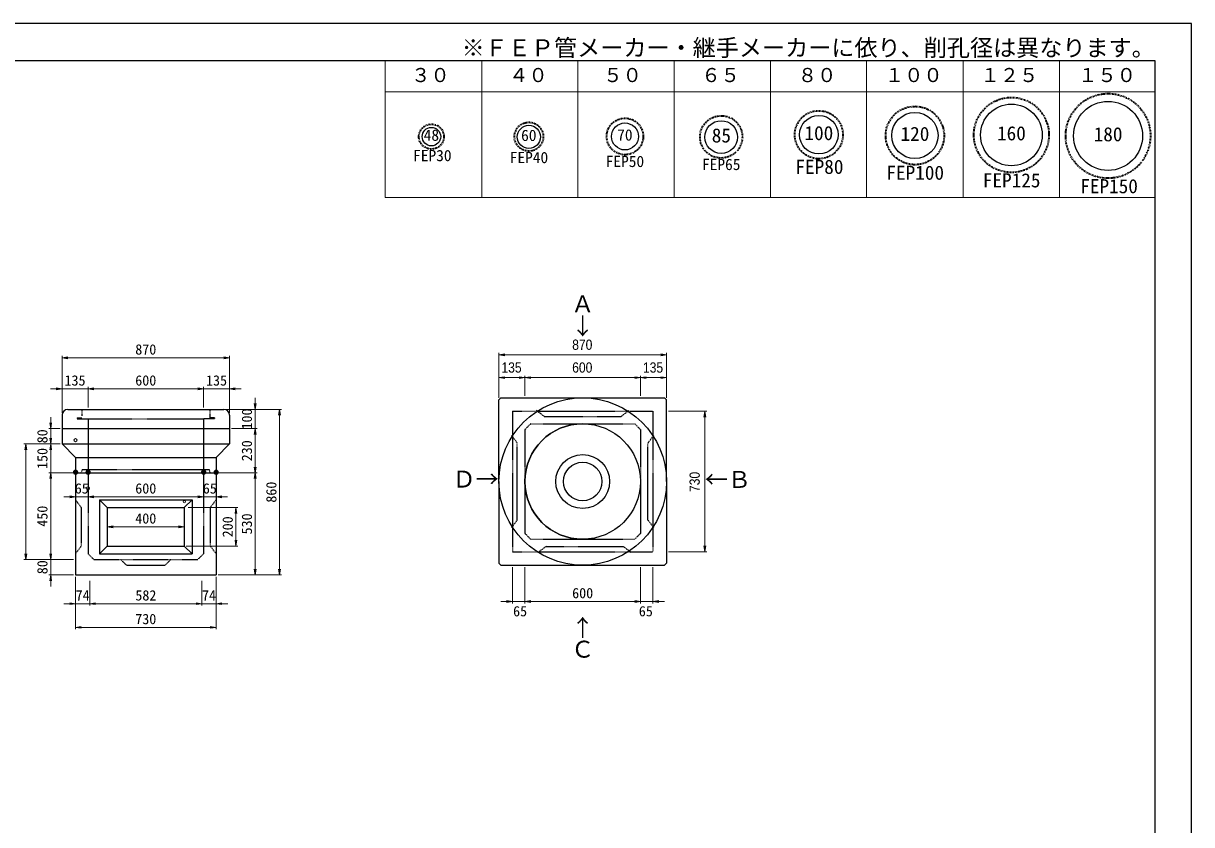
# Model space of a CAD drawing. Units: millimetres, scale not verified. Extents: x -297 to 298, y -210 to 211.
# Drawn here: x -5.5 to 297.9, y 2.4 to 210.5 of the extents above; entities that cross this region are included whole.
import ezdxf
from ezdxf.enums import TextEntityAlignment as Align

# ---------------------------------------------------------------- set-up
doc = ezdxf.new("R2010")
doc.units = ezdxf.units.MM
doc.linetypes.add('USER1', pattern=[12.95, 6.35, -3.175, 0.25, -3.175])
doc.linetypes.add('USER2', pattern=[4.7625, 3.175, -1.5875])
doc.layers.add('0-0', color=7, linetype='Continuous')
for name, color, linetype, lineweight in [('0-1_0', 9, 'Continuous', 25), ('0-2_dims', 7, 'Continuous', 18), ('0-3_pen1実線', 4, 'Continuous', 13), ('0-4_pen2実線', 3, 'Continuous', 13), ('0-5_pen3実線', 7, 'Continuous', 25), ('0-6_pen4実線', 7, 'Continuous', 25), ('0-7_pen2破線', 3, 'USER2', 25), ('0-8_鉄筋', 7, 'Continuous', 25)]:
    doc.layers.add(name, color=color, linetype=linetype, lineweight=lineweight)
doc.styles.add('ＭＳ ゴシック', font='')
doc.styles.add('ＭＳ Ｐゴシック', font='')
doc.styles.get('ＭＳ ゴシック').set_extended_font_data('MS Gothic')
doc.styles.get('ＭＳ Ｐゴシック').set_extended_font_data('MS PGothic')

# ---------------------------------------------------------------- blocks, each defined once
blk = doc.blocks.new('部分図 1')
at = {"layer": '0-1_0'}
blk.add_lwpolyline([(0.1, 0.3), (11898.1, 0.3), (11898.1, 8410.3), (0.1, 8410.3)], close=True, dxfattribs=at)
at = {"layer": '0-2_dims'}
for p, q in [((7709.94, 7506.5), (7709.94, 8215.2)), ((8211.94, 7506.5), (8211.94, 8215.2)), ((8710.94, 7506.5), (8710.94, 8215.2)), ((9210.94, 7506.5), (9210.94, 8215.2)), ((9710.94, 7506.5), (9710.94, 8215.2)), ((10209.94, 7506.5), (10209.94, 8215.2)), ((10710.94, 7506.5), (10710.94, 8215.2)), ((11211.94, 7506.5), (11211.94, 8215.2)), ((11708.94, 7506.5), (11708.94, 8215.2)), ((7709.94, 8055.3), (11708.94, 8055.3)), ((11708.94, 7506.5), (7709.94, 7506.5)), ((6031.59, 6385.1), (6031.59, 6683.1)), ((6901.59, 6415.1), (6901.59, 6683.1)), ((6031.59, 6673.1), (6901.59, 6673.1)), ((6031.59, 6512.1), (5971.59, 6512.1)), ((6031.59, 6385.1), (6031.59, 6522.1)), ((6031.59, 6512.1), (6166.59, 6512.1)), ((6166.59, 6415.1), (6166.59, 6522.1)), ((6166.59, 6415.1), (6166.59, 6522.1)), ((6166.59, 6512.1), (6226.59, 6512.1)), ((6166.59, 6512.1), (6766.59, 6512.1)), ((6766.59, 6512.1), (6706.59, 6512.1)), ((6766.59, 6415.1), (6766.59, 6522.1)), ((6766.59, 6415.1), (6766.59, 6522.1)), ((6766.59, 6512.1), (6901.59, 6512.1)), ((6901.59, 6385.1), (6901.59, 6522.1)), ((6901.59, 6512.1), (6961.59, 6512.1)), ((7034.59, 6405.1), (7034.59, 6465.1)), ((6881.59, 6405.1), (7044.59, 6405.1)), ((6881.59, 6405.1), (7171.59, 6405.1)), ((7034.59, 6405.1), (7034.59, 6305.1)), ((7161.59, 6405.1), (7161.59, 5545.1)), ((5972.59, 6305.1), (5972.59, 6365.1)), ((6021.59, 6305.1), (5962.59, 6305.1)), ((5972.59, 6305.1), (5972.59, 6225.1)), ((5972.59, 6225.1), (5972.59, 6285.1)), ((6911.59, 6305.1), (7044.59, 6305.1)), ((6911.59, 6305.1), (7044.59, 6305.1)), ((7034.59, 6305.1), (7034.59, 6245.1)), ((7034.59, 6305.1), (7034.59, 6075.1)), ((6021.59, 6225.1), (5833.59, 6225.1)), ((5843.59, 6225.1), (5843.59, 5625.1)), ((6021.59, 6225.1), (5962.59, 6225.1)), ((6021.59, 6225.1), (5962.59, 6225.1)), ((5972.59, 6225.1), (5972.59, 6075.1)), ((5972.59, 6225.1), (5972.59, 6165.1)), ((6091.59, 6075.1), (5962.59, 6075.1)), ((6091.59, 6075.1), (5962.59, 6075.1)), ((5972.59, 6075.1), (5972.59, 5625.1)), ((5972.59, 6075.1), (5972.59, 6015.1)), ((6831.59, 6068.85), (6831.59, 5941.1)), ((6841.59, 6075.1), (7044.59, 6075.1)), ((6851.59, 6075.1), (7044.59, 6075.1)), ((7034.59, 6075.1), (7034.59, 5545.1)), ((6101.59, 6065.1), (6101.59, 5941.1)), ((6166.59, 6065.1), (6166.59, 5941.1)), ((6166.59, 6065.1), (6166.59, 5941.1)), ((6766.59, 6065.1), (6766.59, 5941.1)), ((6766.59, 6065.1), (6766.59, 5941.1)), ((6101.59, 5951.1), (6041.59, 5951.1)), ((6101.59, 5951.1), (6166.59, 5951.1)), ((6166.59, 5951.1), (6226.59, 5951.1)), ((6166.59, 5951.1), (6766.59, 5951.1)), ((6766.59, 5951.1), (6706.59, 5951.1)), ((6766.59, 5951.1), (6831.59, 5951.1)), ((6831.59, 5951.1), (6891.59, 5951.1)), ((6686.59, 5894.8), (6944.99, 5894.8)), ((6934.99, 5695.1), (6934.99, 5894.8)), ((6266.59, 5835.1), (6266.59, 5785.1)), ((6666.59, 5835.1), (6666.59, 5785.1)), ((6266.59, 5795.1), (6666.59, 5795.1)), ((5972.59, 5625.1), (5972.59, 5685.1)), ((6676.59, 5695.1), (6944.99, 5695.1)), ((6091.59, 5625.1), (5833.59, 5625.1)), ((6091.59, 5625.1), (5962.59, 5625.1)), ((6091.59, 5625.1), (5962.59, 5625.1)), ((5972.59, 5625.1), (5972.59, 5545.1)), ((8370.63, 5585.27), (8370.63, 5397.27)), ((8435.63, 5585.27), (8435.63, 5397.27)), ((8435.63, 5585.27), (8435.63, 5397.27)), ((9035.63, 5585.27), (9035.63, 5397.27)), ((9035.63, 5585.27), (9035.63, 5397.27)), ((9100.63, 5585.27), (9100.63, 5397.27)), ((6091.59, 5545.1), (5962.59, 5545.1)), ((5972.59, 5545.1), (5972.59, 5485.1)), ((6101.59, 5535.1), (6101.59, 5262.6)), ((6101.62, 5524.23), (6101.62, 5385.5)), ((6831.59, 5535.1), (6831.59, 5262.6)), ((6841.59, 5545.1), (7044.59, 5545.1)), ((6851.59, 5545.1), (7171.59, 5545.1)), ((6175.99, 5514.5), (6175.99, 5385.5)), ((6175.99, 5514.5), (6175.99, 5385.5)), ((6758.19, 5514.5), (6758.19, 5385.5)), ((6758.19, 5514.5), (6758.19, 5385.5)), ((6832.09, 5484.6), (6832.09, 5385.5)), ((8370.63, 5407.27), (8310.63, 5407.27)), ((8370.63, 5407.27), (8435.63, 5407.27)), ((8435.63, 5407.27), (8495.63, 5407.27)), ((8435.63, 5407.27), (9035.63, 5407.27)), ((9035.63, 5407.27), (8975.63, 5407.27)), ((9035.63, 5407.27), (9100.63, 5407.27)), ((9100.63, 5407.27), (9160.63, 5407.27)), ((6101.62, 5395.5), (6041.62, 5395.5)), ((6101.62, 5395.5), (6175.99, 5395.5)), ((6175.99, 5395.5), (6235.99, 5395.5)), ((6175.99, 5395.5), (6758.19, 5395.5)), ((6758.19, 5395.5), (6698.19, 5395.5)), ((6758.19, 5395.5), (6832.09, 5395.5)), ((6832.09, 5395.5), (6892.09, 5395.5)), ((6101.59, 5272.6), (6831.59, 5272.6))]:
    blk.add_line(p, q, dxfattribs=at)
at = {"layer": '0-2_dims', "lineweight": 13}
for p, q in [((8300.63, 6465.27), (8300.63, 6698.27)), ((8300.63, 6688.27), (9170.63, 6688.27)), ((9170.63, 6465.27), (9170.63, 6698.27)), ((8300.63, 6465.27), (8300.63, 6579.85)), ((8435.63, 6569.85), (8300.63, 6569.85)), ((8435.63, 6475.27), (8435.63, 6579.85)), ((8435.63, 6475.27), (8435.63, 6579.84)), ((8435.63, 6569.84), (9035.63, 6569.84)), ((9035.63, 6475.27), (9035.63, 6579.84)), ((9035.63, 6475.27), (9035.63, 6579.84)), ((9035.63, 6569.84), (9170.63, 6569.84)), ((9170.63, 6465.27), (9170.63, 6579.84)), ((9180.63, 6395.27), (9379.63, 6395.27)), ((9369.63, 6395.27), (9369.63, 5665.27)), ((9180.63, 5665.27), (9379.63, 5665.27))]:
    blk.add_line(p, q, dxfattribs=at)
at = {"layer": '0-2_dims'}
for points in [[(6061.59, 6678.1), (6031.59, 6673.1), (6061.59, 6668.1)], [(6871.59, 6668.1), (6901.59, 6673.1), (6871.59, 6678.1)], [(6001.59, 6507.1), (6031.59, 6512.1), (6001.59, 6517.1)], [(6196.59, 6517.1), (6166.59, 6512.1), (6196.59, 6507.1)], [(6196.59, 6517.1), (6166.59, 6512.1), (6196.59, 6507.1)], [(6736.59, 6507.1), (6766.59, 6512.1), (6736.59, 6517.1)], [(6736.59, 6507.1), (6766.59, 6512.1), (6736.59, 6517.1)], [(6931.59, 6517.1), (6901.59, 6512.1), (6931.59, 6507.1)], [(7029.59, 6435.1), (7034.59, 6405.1), (7039.59, 6435.1)], [(7166.59, 6375.1), (7161.59, 6405.1), (7156.59, 6375.1)], [(5967.59, 6335.1), (5972.59, 6305.1), (5977.59, 6335.1)], [(5967.59, 6255.1), (5972.59, 6225.1), (5977.59, 6255.1)], [(7039.59, 6275.1), (7034.59, 6305.1), (7029.59, 6275.1)], [(7039.59, 6275.1), (7034.59, 6305.1), (7029.59, 6275.1)], [(5848.59, 6195.1), (5843.59, 6225.1), (5838.59, 6195.1)], [(5977.59, 6195.1), (5972.59, 6225.1), (5967.59, 6195.1)], [(5977.59, 6045.1), (5972.59, 6075.1), (5967.59, 6045.1)], [(5977.59, 6045.1), (5972.59, 6075.1), (5967.59, 6045.1)], [(7029.59, 6105.1), (7034.59, 6075.1), (7039.59, 6105.1)], [(7039.59, 6045.1), (7034.59, 6075.1), (7029.59, 6045.1)], [(6071.59, 5946.1), (6101.59, 5951.1), (6071.59, 5956.1)], [(6196.59, 5956.1), (6166.59, 5951.1), (6196.59, 5946.1)], [(6196.59, 5956.1), (6166.59, 5951.1), (6196.59, 5946.1)], [(6736.59, 5946.1), (6766.59, 5951.1), (6736.59, 5956.1)], [(6736.59, 5946.1), (6766.59, 5951.1), (6736.59, 5956.1)], [(6861.59, 5956.1), (6831.59, 5951.1), (6861.59, 5946.1)], [(6939.99, 5864.8), (6934.99, 5894.8), (6929.99, 5864.8)], [(6296.59, 5800.1), (6266.59, 5795.1), (6296.59, 5790.1)], [(6636.59, 5790.1), (6666.59, 5795.1), (6636.59, 5800.1)], [(6929.99, 5725.1), (6934.99, 5695.1), (6939.99, 5725.1)], [(5838.59, 5655.1), (5843.59, 5625.1), (5848.59, 5655.1)], [(5967.59, 5655.1), (5972.59, 5625.1), (5977.59, 5655.1)], [(5967.59, 5655.1), (5972.59, 5625.1), (5977.59, 5655.1)], [(5977.59, 5515.1), (5972.59, 5545.1), (5967.59, 5515.1)], [(7029.59, 5575.1), (7034.59, 5545.1), (7039.59, 5575.1)], [(7156.59, 5575.1), (7161.59, 5545.1), (7166.59, 5575.1)], [(6071.62, 5390.5), (6101.62, 5395.5), (6071.62, 5400.5)], [(6205.99, 5400.5), (6175.99, 5395.5), (6205.99, 5390.5)], [(6205.99, 5400.5), (6175.99, 5395.5), (6205.99, 5390.5)], [(6728.19, 5390.5), (6758.19, 5395.5), (6728.19, 5400.5)], [(6728.19, 5390.5), (6758.19, 5395.5), (6728.19, 5400.5)], [(6862.09, 5400.5), (6832.09, 5395.5), (6862.09, 5390.5)], [(8340.63, 5402.27), (8370.63, 5407.27), (8340.63, 5412.27)], [(8465.63, 5412.27), (8435.63, 5407.27), (8465.63, 5402.27)], [(8465.63, 5412.27), (8435.63, 5407.27), (8465.63, 5402.27)], [(9005.63, 5402.27), (9035.63, 5407.27), (9005.63, 5412.27)], [(9005.63, 5402.27), (9035.63, 5407.27), (9005.63, 5412.27)], [(9130.63, 5412.27), (9100.63, 5407.27), (9130.63, 5402.27)], [(6131.59, 5277.6), (6101.59, 5272.6), (6131.59, 5267.6)], [(6801.59, 5267.6), (6831.59, 5272.6), (6801.59, 5277.6)]]:
    blk.add_lwpolyline(points, dxfattribs=at)
at = {"layer": '0-2_dims', "lineweight": 13}
for points in [[(8330.63, 6693.27), (8300.63, 6688.27), (8330.63, 6683.27)], [(9140.63, 6683.27), (9170.63, 6688.27), (9140.63, 6693.27)], [(8330.63, 6574.85), (8300.63, 6569.85), (8330.63, 6564.85)], [(8405.63, 6564.85), (8435.63, 6569.85), (8405.63, 6574.85)], [(8465.63, 6574.84), (8435.63, 6569.84), (8465.63, 6564.84)], [(9005.63, 6564.84), (9035.63, 6569.84), (9005.63, 6574.84)], [(9065.63, 6574.84), (9035.63, 6569.84), (9065.63, 6564.84)], [(9140.63, 6564.84), (9170.63, 6569.84), (9140.63, 6574.84)], [(9374.63, 6365.27), (9369.63, 6395.27), (9364.63, 6365.27)], [(9364.63, 5695.27), (9369.63, 5665.27), (9374.63, 5695.27)]]:
    blk.add_lwpolyline(points, dxfattribs=at)
at = {"layer": '0-3_pen1実線'}
blk.add_line((6798.59, 6400.42), (6803.28, 6405.1), dxfattribs=at)
at = {"layer": '0-4_pen2実線'}
for centre, radius in [((6101.59, 6245.1), 8), ((6166.59, 5995.1), 8), ((6666.59, 5925.1), 6)]:
    blk.add_circle(centre, radius, dxfattribs=at)
at = {"layer": '0-5_pen3実線'}
for p, q in [((8300.63, 6455.27), (8310.63, 6465.27)), ((8300.63, 6030.27), (8300.63, 6455.27)), ((8310.63, 6465.27), (9160.63, 6465.27)), ((9170.63, 6455.27), (9160.63, 6465.27)), ((9170.63, 6030.27), (9170.63, 6455.27)), ((6031.59, 6375.1), (6031.59, 6305.1)), ((6061.59, 6405.1), (6871.59, 6405.1)), ((6901.59, 6375.1), (6901.59, 6305.1)), ((6031.59, 6305.1), (6031.59, 6225.1)), ((6031.59, 6305.1), (6901.59, 6305.1)), ((6901.59, 6305.1), (6901.59, 6225.1)), ((6101.59, 6155.1), (6031.59, 6225.1)), ((6031.59, 6225.1), (6901.59, 6225.1)), ((6831.59, 6155.1), (6901.59, 6225.1)), ((6101.59, 6155.1), (6101.59, 6075.1)), ((6101.59, 6155.1), (6831.59, 6155.1)), ((6831.59, 6155.1), (6831.59, 6075.1)), ((6101.59, 6075.1), (6101.59, 5545.1)), ((6101.59, 6075.1), (6831.59, 6075.1)), ((6831.59, 6075.1), (6831.59, 5545.1)), ((8300.63, 6030.27), (8300.63, 5605.27)), ((9170.63, 6030.27), (9170.63, 5605.27)), ((6226.59, 5935.1), (6226.59, 5655.1)), ((6226.59, 5935.1), (6266.59, 5895.1)), ((6226.59, 5935.1), (6466.59, 5935.1)), ((6266.59, 5895.1), (6266.59, 5695.1)), ((6266.59, 5895.1), (6466.59, 5895.1)), ((6466.59, 5935.1), (6706.59, 5935.1)), ((6466.59, 5895.1), (6666.59, 5895.1)), ((6706.59, 5935.1), (6666.59, 5895.1)), ((6666.59, 5895.1), (6666.59, 5695.1)), ((6706.59, 5935.1), (6706.59, 5655.1)), ((6226.59, 5655.1), (6266.59, 5695.1)), ((6226.59, 5655.1), (6466.59, 5655.1)), ((6266.59, 5695.1), (6466.59, 5695.1)), ((6466.59, 5695.1), (6666.59, 5695.1)), ((6466.59, 5655.1), (6706.59, 5655.1)), ((6706.59, 5655.1), (6666.59, 5695.1)), ((8300.63, 5605.27), (8310.63, 5595.27)), ((8300.63, 5605.27), (8310.63, 5595.27)), ((8310.63, 5595.27), (9160.63, 5595.27)), ((9170.63, 5605.27), (9160.63, 5595.27)), ((9170.63, 5605.27), (9160.63, 5595.27)), ((6101.59, 5545.1), (6831.59, 5545.1))]:
    blk.add_line(p, q, dxfattribs=at)
for radius in [435, 300, 140, 100]:
    blk.add_circle((8735.63, 6030.27), radius, dxfattribs=at)
for centre, radius, start, end in [((6061.59, 6375.1), 30, 90, 180), ((6871.59, 6375.1), 30, 0, 90), ((8735.63, 6030.27), 300, 90, 270)]:
    blk.add_arc(centre, radius, start, end, dxfattribs=at)
at = {"layer": '0-6_pen4実線'}
blk.add_lwpolyline([(200.1, 200.3), (11709.1, 200.3), (11709.1, 8215.3), (200.1, 8215.3)], close=True, dxfattribs=at)
at = {"layer": '0-7_pen2破線'}
for p, q in [((6134.59, 6405.1), (6134.59, 6370.1)), ((6798.59, 6405.1), (6798.59, 6361.1)), ((8370.63, 6395.27), (9100.63, 6395.27)), ((8370.63, 6395.27), (8370.63, 5665.27)), ((8535.63, 6368.74), (8495.63, 6398.74)), ((9100.63, 6395.27), (9100.63, 5665.27)), ((6110.59, 6361.1), (6134.59, 6361.1)), ((6110.59, 6361.1), (6110.59, 6355.1)), ((6110.59, 6355.1), (6766.59, 6355.1)), ((6166.59, 6355.1), (6166.59, 6305.1)), ((6822.59, 6355.1), (6766.59, 6355.1)), ((6766.59, 6355.1), (6766.59, 6305.1)), ((6822.59, 6361.1), (6798.59, 6361.1)), ((6822.59, 6361.1), (6822.59, 6355.1)), ((8465.63, 6330.27), (8435.63, 6300.27)), ((8465.63, 6330.27), (9005.63, 6330.27)), ((9005.63, 6330.27), (9035.63, 6300.27)), ((6166.59, 6305.1), (6166.59, 6090.1)), ((6766.59, 6305.1), (6766.59, 6090.1)), ((8435.63, 6300.27), (8435.63, 5760.27)), ((9035.63, 6300.27), (9035.63, 5760.27)), ((9074.63, 6230.27), (9104.63, 6270.27)), ((9074.63, 5830.27), (9074.63, 6230.27)), ((6131.59, 6075.1), (6136.59, 6090.1)), ((6796.59, 6090.1), (6136.59, 6090.1)), ((6166.59, 6075.1), (6166.59, 5655.1)), ((6766.59, 6075.1), (6766.59, 5655.1)), ((6801.59, 6075.1), (6796.59, 6090.1)), ((6101.59, 5935.1), (6131.59, 5895.1)), ((8395.63, 5830.27), (8365.63, 5790.27)), ((9074.63, 5830.27), (9104.63, 5790.27)), ((8435.63, 5760.27), (8465.63, 5730.27)), ((8465.63, 5730.27), (9005.63, 5730.27)), ((9035.63, 5760.27), (9005.63, 5730.27)), ((6166.59, 5655.1), (6196.59, 5625.1)), ((6766.59, 5655.1), (6736.59, 5625.1)), ((8370.63, 5665.27), (9100.63, 5665.27)), ((8545.63, 5693.27), (8505.63, 5663.27)), ((8545.63, 5693.27), (8945.63, 5693.27)), ((8945.63, 5693.27), (8985.63, 5663.27)), ((6196.59, 5625.1), (6466.59, 5625.1)), ((6336.59, 5625.1), (6366.59, 5595.1)), ((6366.59, 5595.1), (6466.59, 5595.1)), ((6466.59, 5625.1), (6736.59, 5625.1)), ((6466.59, 5595.1), (6566.59, 5595.1)), ((6596.59, 5625.1), (6566.59, 5595.1))]:
    blk.add_line(p, q, dxfattribs=at)
for points in [[(8535.63, 6368.74), (8935.63, 6368.74), (8975.63, 6398.74)], [(8395.63, 5830.27), (8395.63, 6230.27), (8365.63, 6270.27)], [(6131.59, 5895.1), (6131.59, 5695.1), (6101.59, 5655.1)], [(6831.59, 5935.1), (6801.59, 5895.1), (6801.59, 5695.1), (6831.59, 5655.1)]]:
    blk.add_lwpolyline(points, dxfattribs=at)
at = {"layer": '0-8_鉄筋', "color": 1, "linetype": 'USER1', "lineweight": 35}
for centre, radius in [((10962.04, 7830.6), 195), ((11464.04, 7825.6), 220.1), ((9962.04, 7831.7), 125), ((10461.04, 7827.6), 151.71), ((8456.04, 7821.6), 75), ((8955.04, 7822.7), 95), ((9454.84, 7820.6), 110), ((7950.04, 7821.7), 65)]:
    blk.add_circle(centre, radius, dxfattribs=at)
at = {"layer": '0-8_鉄筋', "color": 1}
for centre, radius in [((10962.04, 7830.7), 160), ((11464.04, 7825.7), 179.11), ((8955.04, 7822.7), 70), ((9455.04, 7819.7), 85), ((9962.04, 7831.7), 100), ((10461.04, 7827.7), 120), ((7950.04, 7821.7), 48), ((8456.04, 7820.7), 60)]:
    blk.add_circle(centre, radius, dxfattribs=at)
at = {"layer": '0-2_dims', "style": 'ＭＳ ゴシック'}
for s, height, p in [('※ＦＥＰ管メーカー・継手メーカーに依り、削孔径は異なります。', 87.98, (8106.76, 8213.13)), ('３０', 73.31, (7844.94, 8083.2)), ('４０', 73.31, (8353.94, 8083.2)), ('５０', 73.31, (8842.94, 8083.2)), ('６５', 73.31, (9351.94, 8083.2)), ('８０', 73.31, (9852.94, 8083.2)), ('１００', 73.31, (10304.94, 8083.2)), ('１２５', 73.31, (10801.94, 8083.2)), ('１５０', 73.31, (11308.94, 8083.2)), ('870', 53.52, (6411.84, 6673.6)), ('135', 53.52, (6044.34, 6512.6)), ('600', 53.52, (6411.84, 6512.6)), ('135', 53.52, (6779.34, 6512.6)), ('65', 53.52, (6097.59, 5951.6)), ('600', 53.52, (6411.84, 5951.6)), ('65', 53.52, (6762.59, 5951.6)), ('400', 53.52, (6411.84, 5795.6)), ('74', 53.52, (6102.31, 5396)), ('582', 53.52, (6412.34, 5396)), ('74', 53.52, (6758.64, 5396)), ('600', 53.52, (8680.88, 5407.77)), ('730', 53.52, (6411.84, 5273.1)), ('65', 53.52, (8374.13, 5313.77)), ('65', 53.52, (9027.13, 5313.77))]:
    blk.add_text(s, height=height, dxfattribs=at).set_placement(p, align=Align.BOTTOM_LEFT)
at = {"layer": '0-2_dims', "style": 'ＭＳ Ｐゴシック', "width": 0.9}
for s, p in [('870', (8681.09, 6698.27)), ('135', (8313.59, 6579.85)), ('600', (8681.09, 6579.84)), ('135', (9048.59, 6579.84))]:
    blk.add_text(s, height=53.32, dxfattribs=at).set_placement(p, align=Align.BOTTOM_LEFT)
at = {"layer": '0-2_dims', "style": 'ＭＳ ゴシック'}
for s, p in [('100', (7034.09, 6300.35)), ('80', (5972.09, 6228.6)), ('150', (5972.09, 6095.35)), ('230', (7034.09, 6135.35)), ('860', (7161.09, 5920.35)), ('450', (5972.09, 5795.35)), ('200', (6934.49, 5740.2)), ('530', (7034.09, 5755.35)), ('80', (5972.09, 5548.6))]:
    blk.add_text(s, height=53.52, rotation=90, dxfattribs=at).set_placement(p, align=Align.BOTTOM_LEFT)
at = {"layer": '0-2_dims', "style": 'ＭＳ Ｐゴシック', "width": 0.9}
blk.add_text('730', height=53.32, rotation=90, dxfattribs=at).set_placement((9359.63, 5975.72), align=Align.BOTTOM_LEFT)
at = {"layer": '0-8_鉄筋', "style": 'ＭＳ ゴシック'}
for s, height, p in [('48', 58.65, (7909.84, 7782.6)), ('60', 58.65, (8415.84, 7781.6)), ('70', 58.65, (8914.84, 7783.6)), ('85', 73.31, (9405.84, 7769.4)), ('100', 73.31, (9887.34, 7781.6)), ('120', 73.31, (10386.34, 7777.6)), ('160', 73.31, (10887.34, 7780.6)), ('180', 73.31, (11389.34, 7775.6)), ('FEP30', 58.65, (7855.04, 7676.7)), ('FEP40', 58.65, (8356.84, 7666.5)), ('FEP50', 58.65, (8855.24, 7646.3)), ('FEP65', 58.65, (9355.44, 7630.6)), ('FEP80', 73.31, (9840.44, 7606.5)), ('FEP100', 73.31, (10312.84, 7575.8)), ('FEP125', 73.31, (10813.84, 7536.2)), ('FEP150', 73.31, (11319.84, 7505.8)), ('Ａ', 87.98, (8675.57, 6882.37)), ('↓', 87.98, (8675.57, 6766.67)), ('●', 21.99, (6086.59, 6060.2)), ('●', 21.99, (6151.59, 6060)), ('●', 21.99, (6751.69, 6060.2)), ('●', 21.99, (6816.69, 6060)), ('Ｄ→', 87.98, (8059.63, 5972.27)), ('←Ｂ', 87.98, (9369.63, 5970.47)), ('↑', 87.98, (8675.37, 5200.27)), ('Ｃ', 87.98, (8675.37, 5088.77))]:
    blk.add_text(s, height=height, dxfattribs=at).set_placement(p, align=Align.BOTTOM_LEFT)

msp = doc.modelspace()

# ---------------------------------------------------------------- block references
at = {"layer": '0-0', "xscale": 0.05, "yscale": 0.05}
msp.add_blockref('部分図 1', (-297, -210), dxfattribs=at)

doc.saveas('drawing.dxf')
